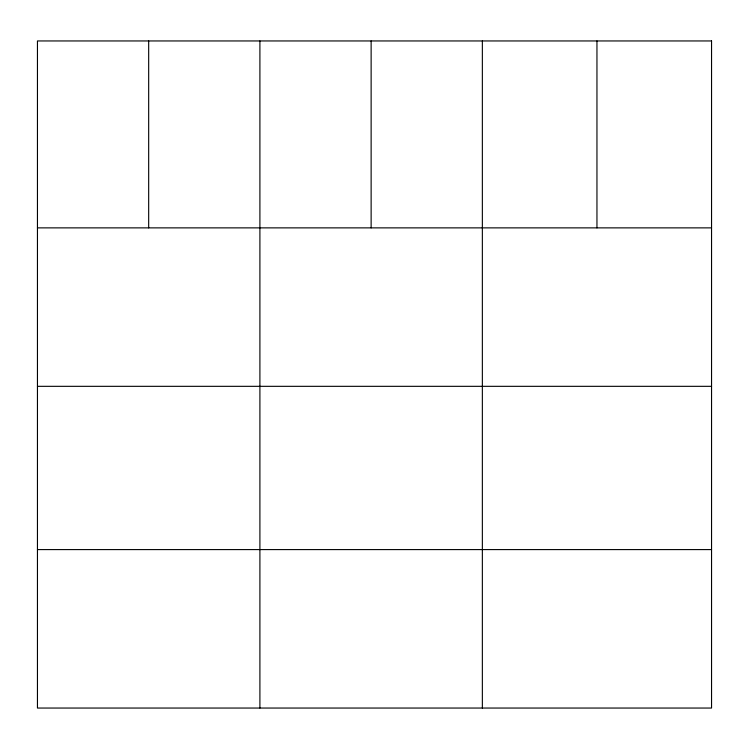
<?xml version="1.0" encoding="UTF-8"?>
<svg xmlns="http://www.w3.org/2000/svg" width="749" height="749" viewBox="0 0 749 749"><rect width="100%" height="100%" fill="white"/><g stroke="black" fill="none" stroke-linecap="round" stroke-linejoin="round"><path stroke-width="1.12" d="M37.45 227.874L711.55 227.874M37.45 386.325L711.55 386.325M37.45 549.588L711.55 549.588M596.953 40.952L596.953 227.874M482.356 40.952L482.356 708.048M371.13 40.952L371.13 227.874M259.903 40.952L259.903 708.048M148.677 40.952L148.677 227.874M711.55 40.952L37.45 40.952L37.45 708.048L711.55 708.048L711.55 40.952"/></g></svg>
